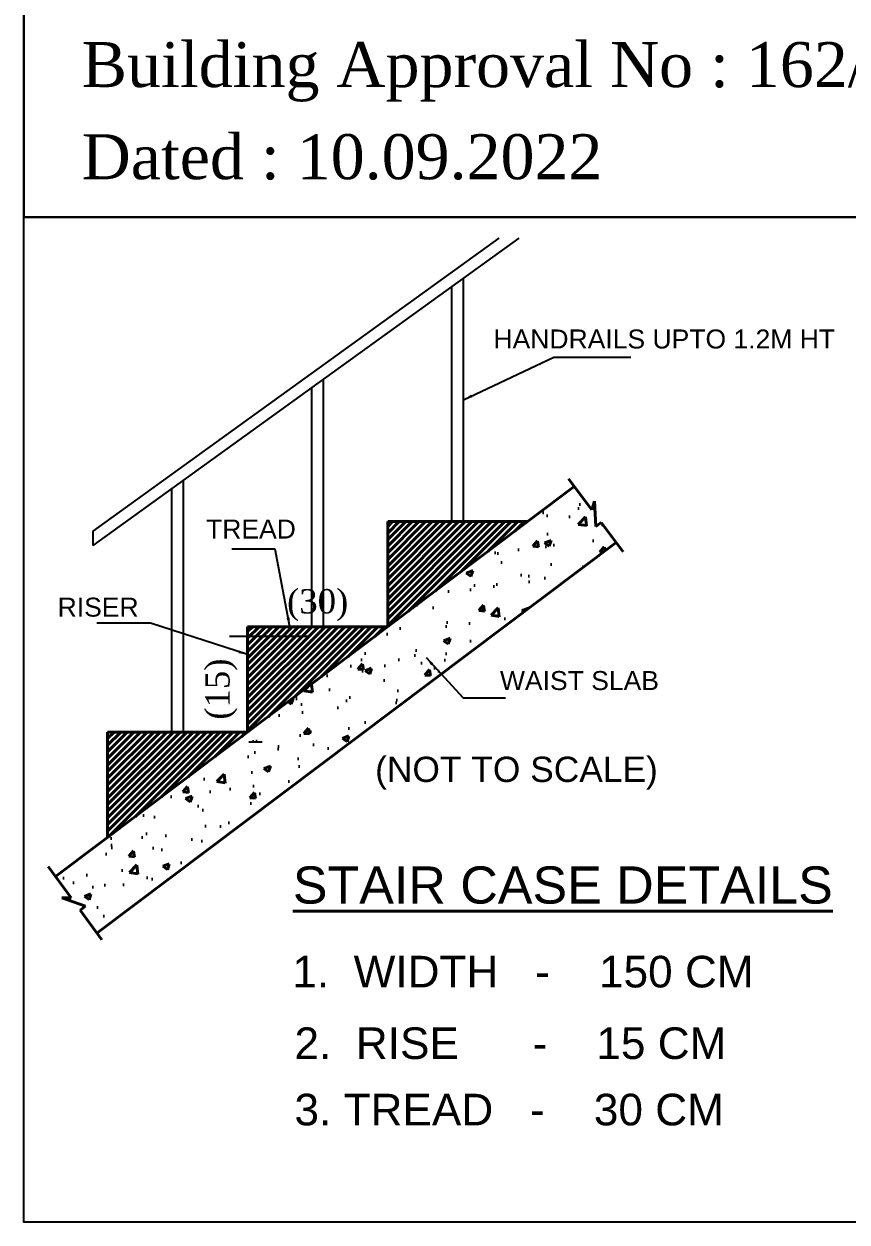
# Model space of a CAD drawing. Header units: metres. Extents: x 3104 to 3209, y 1082 to 1212.
# Drawn here: x 3103.89 to 3112.92, y 1137.66 to 1150.81 of the extents above; entities that cross this region are included whole.
import ezdxf

# ---------------------------------------------------------------- set-up
doc = ezdxf.new("R2010")
doc.units = ezdxf.units.M
doc.layers.get('Defpoints').update_dxf_attribs({"lineweight": 0})
doc.layers.add('DIM', color=9, linetype='Continuous')
doc.layers.add('wall', color=7, linetype='Continuous', lineweight=30)
doc.styles.add('ANAND', font='times.ttf')
doc.styles.get("Standard").update_dxf_attribs({"font": 'arial.ttf'})
doc.styles.add('style3', font='times.ttf')
doc.styles.add('t3', font='arial.ttf')
doc.dimstyles.new('V1', dxfattribs={"dimtxt": 0.23, "dimasz": 0.1, "dimexe": 0.18, "dimexo": 0.0625, "dimgap": 0.09, "dimtad": 1, "dimzin": 0, "dimdsep": 46, "dimtxsty": 'Standard', "dimcen": 0.09, "dimadec": 0, "dimazin": 0, "dimtfac": 1, "dimtix": 1, "dimtofl": 0, "dimtmove": 2, "dimatfit": 0, "dimfxl": 0, "dimtolj": 1, "dimtzin": 0, "dimarcsym": 0})

# ---------------------------------------------------------------- blocks, each defined once
blk = doc.blocks.new('*D75')
at = {"color": 0, "linetype": 'ByBlock', "lineweight": -2}
for p, q in [((3107.002, 1144.089), (3106.146, 1144.089)), ((3106.359, 1142.933), (3106.506, 1142.933))]:
    blk.add_line(p, q, dxfattribs=at)
at = {"layer": 'Defpoints', "color": 0, "linetype": 'ByBlock'}
for p in [(3107.065, 1144.089), (3106.296, 1142.933), (3106.326, 1142.933)]:
    blk.add_point(p, dxfattribs=at)
at = {"color": 0, "linetype": 'ByBlock', "insert": (3106.057, 1143.511), "char_height": 0.2, "attachment_point": 5, "rotation": 90, "style": 'style3'}
blk.add_mtext('\\A1;{\\H1.333x;(15)}', dxfattribs=at)
blk = doc.blocks.new('*D76')
at = {"layer": 'Defpoints', "color": 0, "linetype": 'ByBlock'}
for p in [(3107.882, 1144.164), (3106.345, 1143.236), (3107.882, 1143.236)]:
    blk.add_point(p, dxfattribs=at)
at = {"color": 0, "linetype": 'ByBlock', "insert": (3107.114, 1144.432), "char_height": 0.2, "attachment_point": 5, "style": 'style3'}
blk.add_mtext('\\A1;{\\H1.333x;(30)}', dxfattribs=at)

msp = doc.modelspace()

# ---------------------------------------------------------------- hatches: boundary and pattern name
at = {"lineweight": 40}
h = msp.add_hatch(dxfattribs=at)
h.set_pattern_fill('AR-CONC', color=256, scale=0.102467, style=0)
h.set_pattern_definition([(50, (-474.57995, 1025.6451), (0.73495842, -0.06430053), [0.07685061, -0.8453567]), (355, (-474.57995, 1025.6451), (-0.142175, 0.77075231), [0.06148049, -0.67628536]), (100.4514, (-474.5187, 1025.63974), (0.59278398, 0.70645131), [0.06531297, -0.71844264]), (46.1842, (-474.57995, 1025.85), (1.093575, -0.16960316), [0.1152759, -1.26803505]), (96.6356, (-474.4888, 1025.8359), (0.9577253, 0.99815402), [0.09796945, -1.0776638]), (351.1842, (-474.58, 1025.85), (0.95772453, 0.99815477), [0.09222073, -1.01442804]), (21, (-474.4775, 1025.7988), (0.61163561, -0.41255343), [0.07685061, -0.8453567]), (326, (-474.4775, 1025.7988), (0.24931909, 0.74304297), [0.06148049, -0.67628536]), (71.4514, (-474.4265, 1025.7644), (0.86095494, 0.33048887), [0.06531297, -0.71844264]), (37.5, (-474.57995, 1025.6451), (0.012459897, 0.341107938), [0, -0.66808796, 0, -0.686532106, 0, -0.678847045]), (7.5, (-474.57995, 1025.6451), (0.26956072, 0.404143736), [0, -0.39142577, 0, -0.65271784, 0, -0.258730383]), (327.5, (-474.80845, 1025.6451), (0.54699439, -0.023111408), [0, -0.256168696, 0, -0.79924633, 0, -1.0605384]), (317.5, (-474.9109, 1025.6451), (0.59757616, 0.10257505), [0, -0.333019305, 0, -0.53078154, 0, -0.75313597])])
h.paths.add_polyline_path([(3104.26774, 1141.47595), (3104.46035, 1141.2198), (3104.4909, 1141.31536), (3104.50362, 1141.03931), (3104.56268, 1141.08372), (3104.72961, 1140.86172), (3110.39182, 1145.11942), (3110.22489, 1145.34142), (3110.16583, 1145.29702), (3110.15311, 1145.57306), (3110.12256, 1145.4775), (3109.92995, 1145.73365)])
h = msp.add_hatch(dxfattribs=at)
h.set_pattern_fill('ANSI31', color=256, scale=0.40987, style=0)
h.set_pattern_definition([(45, (2353.02174, 1795.92694), (-0.0362277244, 0.0362277244), [])])
h.paths.add_polyline_path([(3107.88242, 1145.34976), (3107.88242, 1144.194), (3109.41943, 1145.34976)])
h = msp.add_hatch(dxfattribs=at)
h.set_pattern_fill('ANSI31', color=256, scale=0.40987, style=0)
h.set_pattern_definition([(45, (-474.57995, 1025.6451), (-0.03622772445, 0.03622772445), [])])
h.paths.add_polyline_path([(3104.80839, 1143.03824), (3104.80839, 1141.88249), (3106.3454, 1143.03824)])
h.paths.add_polyline_path([(3106.3454, 1143.03824), (3107.88242, 1144.194), (3106.3454, 1144.194)])

# ---------------------------------------------------------------- linework, layer by layer
at = {"linetype": 'ByBlock'}
for p, q in [((3109.32056, 1148.46175, 0.00001), (3104.64546, 1145.08745, 0.00001)), ((3109.10085, 1148.46175, 0.00001), (3104.64546, 1145.24603, 0.00001)), ((3108.71522, 1145.34976, 0.00001), (3108.71522, 1148.02484, 0.00001)), ((3108.58663, 1145.34976, 0.00001), (3108.58663, 1147.93203, 0.00001)), ((3107.04962, 1144.194, 0.00001), (3107.04962, 1146.82267, 0.00001)), ((3107.1782, 1144.194, 0.00001), (3107.1782, 1146.91548, 0.00001)), ((3105.64119, 1143.03824, 0.00001), (3105.64119, 1145.80613, 0.00001)), ((3105.51261, 1143.03824, 0.00001), (3105.51261, 1145.71332, 0.00001)), ((3104.64546, 1145.24603, 0.00001), (3104.64546, 1145.08745, 0.00001))]:
    msp.add_line(p, q, dxfattribs=at)
at = {"lineweight": 40}
for p, q in [((3109.86673, 1145.81773, 0.00001), (3110.12256, 1145.4775, 0.00001)), ((3109.92995, 1145.73365, 0.00001), (3104.23632, 1141.45231, 0.00001)), ((3110.12256, 1145.4775, 0.00001), (3110.15311, 1145.57306, 0.00001)), ((3110.15311, 1145.57306, 0.00001), (3110.16583, 1145.29702, 0.00001)), ((3109.41943, 1145.34976, 0.00001), (3107.88242, 1145.34976, 0.00001)), ((3107.88242, 1145.34976, 0.00001), (3107.88242, 1144.194, 0.00001)), ((3110.16583, 1145.29702, 0.00001), (3110.22489, 1145.34142, 0.00001)), ((3110.22489, 1145.34142, 0.00001), (3110.46719, 1145.0192, 0.00001)), ((3110.39182, 1145.11942, 0.00001), (3104.69047, 1140.83228, 0.00001)), ((3107.88242, 1144.194, 0.00001), (3106.3454, 1144.194, 0.00001)), ((3106.3454, 1144.194, 0.00001), (3106.3454, 1143.03824, 0.00001)), ((3106.3454, 1143.03824, 0.00001), (3104.80839, 1143.03824, 0.00001)), ((3104.80839, 1143.03824, 0.00001), (3104.80839, 1141.88249, 0.00001)), ((3104.15484, 1141.56355, 0.00001), (3104.40638, 1141.22013, 0.00001)), ((3104.40638, 1141.22013, 0.00001), (3104.30607, 1141.21857, 0.00001)), ((3104.30607, 1141.21857, 0.00001), (3104.5666, 1141.12643, 0.00001)), ((3104.5666, 1141.12643, 0.00001), (3104.50699, 1141.08277, 0.00001)), ((3104.50699, 1141.08277, 0.00001), (3104.74522, 1140.75753, 0.00001))]:
    msp.add_line(p, q, dxfattribs=at)
at = {"elevation": 0.00001}
msp.add_lwpolyline([(3194.87616, 1180.92988), (3194.87616, 1137.65933), (3103.88993, 1137.65933), (3103.88993, 1212.00905), (3194.87616, 1212.00905), (3194.87616, 1191.54182)], dxfattribs=at)
at = {"ltscale": 0.3, "elevation": 0.00001}
msp.add_lwpolyline([(3103.88993, 1148.69159), (3113.06299, 1148.69159), (3113.06299, 1137.65933), (3103.88993, 1137.65933)], close=True, dxfattribs=at)
at = {"layer": 'wall', "elevation": 0.00001}
msp.add_lwpolyline([(3103.88993, 1159.93857), (3121.21333, 1159.93857), (3121.21375, 1148.69248), (3103.88993, 1148.69159)], close=True, dxfattribs=at)

# ---------------------------------------------------------------- texts
at = {"lineweight": 40, "style": 't3'}
for s, height, p in [('HANDRAILS UPTO 1.2M HT', 0.2082448, (3109.04366, 1147.2509, 0.00001)), ('TREAD', 0.208245, (3105.8887, 1145.16407, 0.00001)), ('RISER', 0.208245, (3104.25962, 1144.30653, 0.00001)), ('WAIST SLAB', 0.208245, (3109.11478, 1143.50056, 0.00001)), ('(NOT TO SCALE)', 0.2776597, (3107.74478, 1142.49122, 0.00001)), ('%%USTAIR CASE DETAILS', 0.4083231, (3106.84149, 1141.15566, 0.00001)), ('1.  WIDTH   -    150 CM', 0.3470746, (3106.83514, 1140.23529, 0.00001)), ('2.  RISE      -    15 CM', 0.3470746, (3106.85927, 1139.44949, 0.00001)), ('3. TREAD   -    30 CM', 0.3470746, (3106.85927, 1138.72054, 0.00001))]:
    msp.add_text(s, height=height, dxfattribs=at).set_placement(p)
at = {"layer": 'DIM', "color": 0, "lineweight": 0, "extrusion": (-1.40233e-08, 3.33442e-05, 1), "style": 'ANAND'}
for s, p in [('Building Approval No : 162/BPA/2022/03940', (3104.52385, 1150.12101, 0.03894)), ('Dated : 10.09.2022', (3104.52385, 1149.10966, 0.03891))]:
    msp.add_text(s, height=0.4937127, dxfattribs=at).set_placement(p)

# ---------------------------------------------------------------- dimensions: what is measured, and where the dimension line sits
at = {"linetype": 'ByBlock'}
dim = msp.add_linear_dim(base=(3107.88242, 1144.16366, 0.00001), p1=(3106.3454, 1143.23628, 0.00001), p2=(3107.88242, 1143.23628, 0.00001), text='{\\H1.333x;(30)}', dimstyle='V1', override={"dimtxt": 0.2, "dimtxsty": 'style3', "dimse1": 1, "dimse2": 1, "dimsd1": 1, "dimsd2": 1}, dxfattribs=at)
dim.commit()
dim.dimension.update_dxf_attribs({"geometry": '*D76', "text_midpoint": (3107.11391, 1144.43242, 0.00001)})
dim = msp.add_linear_dim(base=(3106.32554, 1142.93332, 0.00001), p1=(3107.065, 1144.08908, 0.00001), p2=(3106.29649, 1142.93332, 0.00001), angle=90, text='{\\H1.333x;(15)}', dimstyle='V1', override={"dimtxt": 0.2, "dimtxsty": 'style3', "dimsd1": 1, "dimsd2": 1}, dxfattribs=at)
dim.commit()
dim.dimension.update_dxf_attribs({"geometry": '*D75', "text_midpoint": (3106.05678, 1143.5112, 0.00001)})

# ---------------------------------------------------------------- leaders
for points in [[(3108.71522, 1146.6873, 0.00001), (3109.70549, 1147.15505, 0.00001), (3110.55109, 1147.15505, 0.00001)], [(3106.80707, 1144.194, 0.00001), (3106.64658, 1145.049, 0.00001), (3106.17152, 1145.049, 0.00001)], [(3106.3454, 1143.88987, 0.00001), (3105.27907, 1144.23614, 0.00001), (3104.6904, 1144.23614, 0.00001)], [(3108.30344, 1143.85694, 0.00001), (3108.71194, 1143.41577, 0.00001), (3109.17439, 1143.41577, 0.00001)]]:
    msp.add_leader(points, dimstyle='V1', override={"dimgap": 0.09, "dimtad": 0, "dimarcsym": 1}, dxfattribs=at)

doc.saveas('drawing.dxf')
